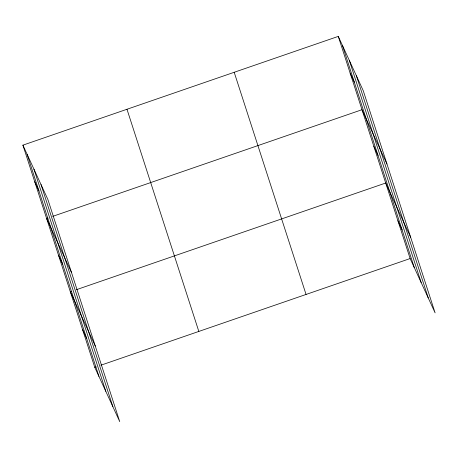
<?xml version="1.0" encoding="UTF-8"?>
<svg xmlns="http://www.w3.org/2000/svg" width="458" height="458" viewBox="0 0 458 458"><rect width="100%" height="100%" fill="white"/><g stroke="black" fill="none" stroke-linecap="round" stroke-linejoin="round"><path stroke-width="0.69" d="M22.9 145.157L47.867 199.442L119.727 421.606L94.76 367.322L22.9 145.157L338.273 36.394L363.24 90.678L435.1 312.843L410.133 258.558L338.273 36.394M47.964 218.002L46.613 218.472L71.585 272.756M52.693 216.371L361.986 109.708L386.953 163.993M71.677 291.317L70.326 291.786L95.298 346.071M76.412 289.685L385.699 183.023L410.666 237.307M94.76 367.322L96.111 366.858M100.84 365.226L410.133 258.558M350.13 73.051L354.309 82.142M373.843 146.365L378.027 155.457M397.916 220.79L402.095 229.882M34.756 181.815L38.941 190.906M58.469 255.129L62.654 264.22M82.543 329.554L86.728 338.645M356.381 75.765L428.241 297.929M349.317 60.399L421.171 282.563M342.452 45.485L414.313 267.649M234.198 72.284L306.059 294.448M126.975 109.262L198.829 331.432M41.008 184.528L112.868 406.693M33.944 169.162L105.804 391.327M27.085 154.249L98.939 376.413"/></g></svg>
